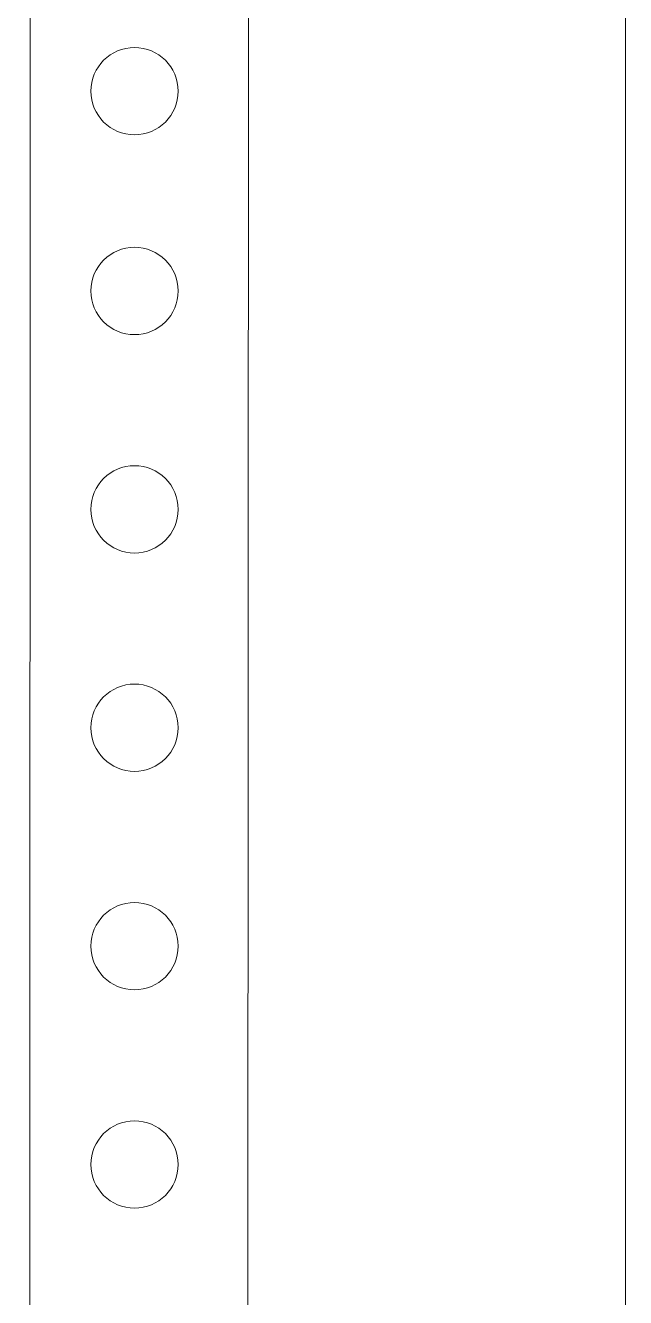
# Model space of a CAD drawing. Header units: millimetres. Extents: x 4962 to 7449, y 754 to 2938.
# Drawn here: x 7224.3 to 7279.3, y 2262.3 to 2378.8 of the extents above; entities that cross this region are included whole.
import ezdxf

# ---------------------------------------------------------------- set-up
doc = ezdxf.new("R2010")
doc.units = ezdxf.units.MM
doc.layers.add('002-PI-Kabelska kanalica', color=150, linetype='Continuous')
doc.layers.add('004-PI-DIN Šina', color=3, linetype='Continuous')

msp = doc.modelspace()

# ---------------------------------------------------------------- linework, layer by layer
at = {"layer": '002-PI-Kabelska kanalica', "color": 0, "linetype": 'ByBlock', "lineweight": 0}
msp.add_line((7279.27, 2704.54), (7279.27, 1176.54), dxfattribs=at)
at = {"layer": '004-PI-DIN Šina', "color": 0, "linetype": 'ByBlock', "lineweight": 0}
for p, q in [((7224.79, 2604.95), (7224.27, 1177.54)), ((7244.27, 1177.54), (7244.79, 2604.95))]:
    msp.add_line(p, q, dxfattribs=at)
at = {"layer": '004-PI-DIN Šina', "color": 0, "linetype": 'ByBlock', "lineweight": 0, "ltscale": 0.01}
for centre in [(7234.27, 2372.78), (7234.27, 2354.48), (7234.27, 2334.48), (7234.27, 2334.48), (7234.27, 2314.48), (7234.27, 2294.48), (7234.27, 2274.48)]:
    msp.add_circle(centre, 4, dxfattribs=at)

doc.saveas('drawing.dxf')
